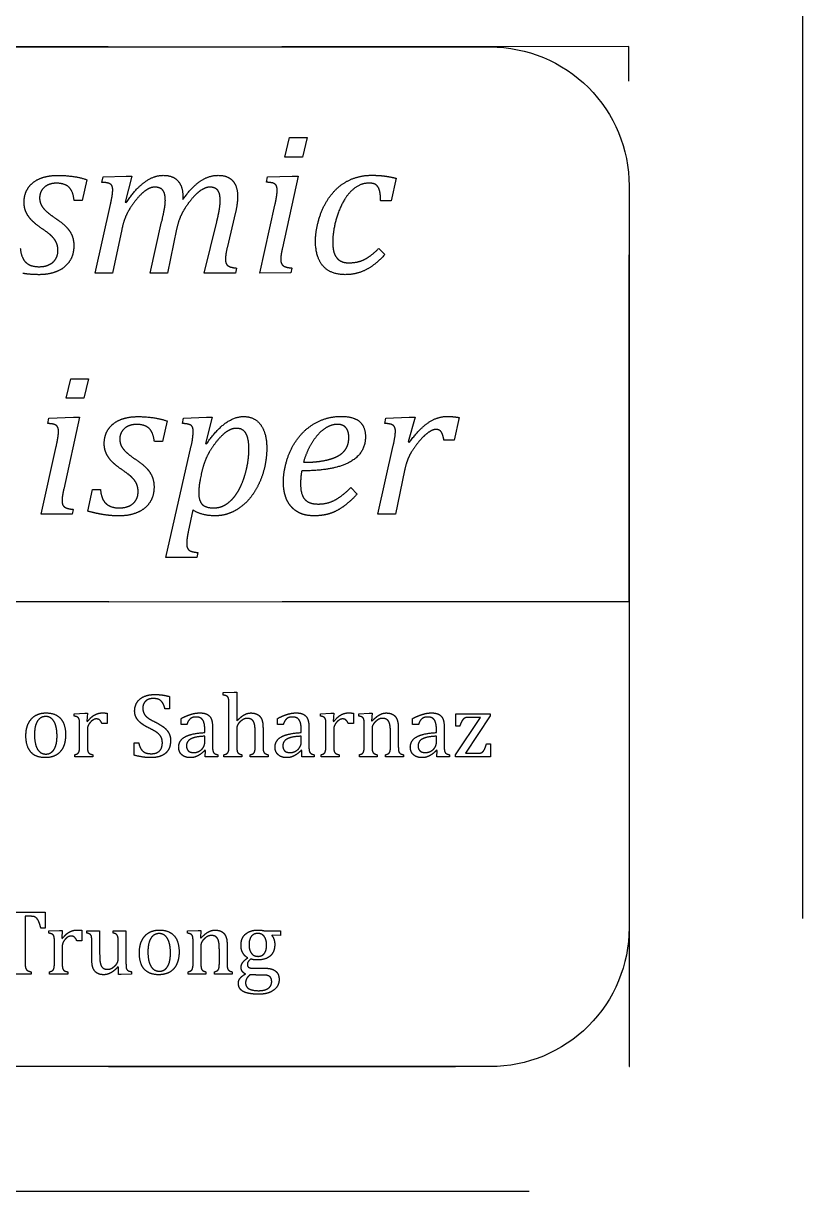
# Model space of a CAD drawing. Header units: inches. Extents: x -12.4 to 12.8, y -6.9 to 6.5.
# Drawn here: x 11.673 to 12.795, y -6.89 to -5.206 of the extents above; entities that cross this region are included whole.
import ezdxf

# ---------------------------------------------------------------- set-up
doc = ezdxf.new("R2010")
doc.units = ezdxf.units.IN
doc.linetypes.add('DASHED', pattern=[0.75, 0.5, -0.25])
doc.layers.get('0').update_dxf_attribs({"linetype": 'CONTINUOUS'})

msp = doc.modelspace()

# ---------------------------------------------------------------- linework, layer by layer
for p, q in [((12.7953, 6.4961), (12.7953, -6.4961)), ((12.0494, -5.3984), (12.0561, -5.3703)), ((12.0561, -5.3703), (12.0817, -5.3703)), ((12.0817, -5.3703), (12.0751, -5.3984)), ((12.0751, -5.3984), (12.0494, -5.3984)), ((11.7643, -5.4311), (11.7576, -5.4609)), ((11.786, -5.4349), (11.7877, -5.4272)), ((11.7877, -5.4272), (11.8208, -5.4259)), ((11.8289, -5.4259), (11.8193, -5.4634)), ((11.8208, -5.4259), (11.8289, -5.4259)), ((12.0231, -5.4348), (12.0247, -5.4271)), ((12.0247, -5.4271), (12.06, -5.4258)), ((12.0686, -5.4258), (12.046, -5.5293)), ((12.06, -5.4258), (12.0686, -5.4258)), ((12.2098, -5.4291), (12.2027, -5.4618)), ((11.9026, -5.4555), (11.9026, -5.4576)), ((11.7576, -5.4609), (11.746, -5.4609)), ((11.7763, -5.5656), (11.7983, -5.4667)), ((11.8193, -5.4634), (11.8211, -5.464)), ((12.0133, -5.5656), (12.0351, -5.4679)), ((12.2027, -5.4618), (12.1875, -5.4618)), ((11.9785, -5.4778), (11.9663, -5.5294)), ((11.8146, -5.5029), (11.8014, -5.5656)), ((11.8554, -5.5656), (11.872, -5.492)), ((11.8936, -5.5023), (11.8805, -5.5656)), ((11.933, -5.5656), (11.9513, -5.492)), ((12.1847, -5.5302), (12.1936, -5.539)), ((11.8014, -5.5656), (11.7763, -5.5656)), ((11.8805, -5.5656), (11.8554, -5.5656)), ((11.9785, -5.5656), (11.933, -5.5656)), ((11.9798, -5.5585), (11.9785, -5.5656)), ((12.0582, -5.5655), (12.0133, -5.5656)), ((12.0595, -5.5584), (12.0582, -5.5655)), ((11.7343, -5.7462), (11.741, -5.7181)), ((11.741, -5.7181), (11.7666, -5.7181)), ((11.7666, -5.7181), (11.76, -5.7462)), ((11.76, -5.7462), (11.7343, -5.7462)), ((11.708, -5.7826), (11.7096, -5.7749)), ((11.7096, -5.7749), (11.7449, -5.7736)), ((11.7535, -5.7736), (11.7309, -5.8772)), ((11.7449, -5.7736), (11.7535, -5.7736)), ((11.9019, -5.7825), (11.9037, -5.7749)), ((11.9037, -5.7749), (11.9365, -5.7735)), ((11.9448, -5.7735), (11.9351, -5.8112)), ((11.9365, -5.7735), (11.9448, -5.7735)), ((12.1933, -5.7824), (12.1949, -5.7748)), ((12.1949, -5.7748), (12.2286, -5.7734)), ((12.2373, -5.7734), (12.2272, -5.8091)), ((12.2286, -5.7734), (12.2373, -5.7734)), ((12.3005, -5.774), (12.2935, -5.8064)), ((11.8798, -5.7788), (11.8731, -5.8086)), ((11.8731, -5.8086), (11.8615, -5.8086)), ((12.2272, -5.8091), (12.2289, -5.8096)), ((12.2935, -5.8064), (12.2786, -5.8064)), ((11.6982, -5.9134), (11.72, -5.8158)), ((11.8781, -5.9756), (11.9147, -5.8145)), ((11.9351, -5.8112), (11.9368, -5.8118)), ((12.1836, -5.9132), (12.2056, -5.8143)), ((11.9287, -5.8568), (11.9276, -5.8629)), ((12.2219, -5.8505), (12.2087, -5.9132)), ((12.1444, -5.875), (12.1534, -5.8844)), ((11.7658, -5.909), (11.7726, -5.8777)), ((11.7726, -5.8777), (11.7839, -5.8777)), ((11.7444, -5.9063), (11.7431, -5.9134)), ((11.9169, -5.9072), (11.9102, -5.9389)), ((11.7431, -5.9134), (11.6982, -5.9134)), ((12.2087, -5.9132), (12.1836, -5.9132)), ((11.9228, -5.9756), (11.8781, -5.9756)), ((11.924, -5.9685), (11.9228, -5.9756)), ((11.8832, -6.176), (11.8832, -6.1936)), ((11.9606, -6.1705), (11.9763, -6.1699)), ((11.9606, -6.1739), (11.9606, -6.1705)), ((11.9763, -6.1699), (11.9802, -6.1699)), ((11.9802, -6.1699), (11.9802, -6.2111)), ((11.8832, -6.1936), (11.8768, -6.1936)), ((11.969, -6.2469), (11.969, -6.1923)), ((11.7459, -6.2009), (11.7611, -6.2003)), ((11.7459, -6.2043), (11.7459, -6.2009)), ((11.7611, -6.2003), (11.7651, -6.2003)), ((11.7651, -6.2003), (11.7644, -6.2117)), ((11.7644, -6.2117), (11.7653, -6.2119)), ((11.7934, -6.2001), (11.7934, -6.2151)), ((11.8999, -6.2163), (11.8999, -6.2078)), ((11.9802, -6.2111), (11.9805, -6.2111)), ((12.0387, -6.2163), (12.0387, -6.2078)), ((12.1007, -6.2009), (12.1159, -6.2003)), ((12.1007, -6.2043), (12.1007, -6.2009)), ((12.1159, -6.2003), (12.1199, -6.2003)), ((12.1199, -6.2003), (12.1192, -6.2117)), ((12.1192, -6.2117), (12.1201, -6.2119)), ((12.1482, -6.2001), (12.1482, -6.2151)), ((12.1559, -6.2008), (12.1711, -6.2003)), ((12.1559, -6.2043), (12.1559, -6.2008)), ((12.1711, -6.2003), (12.1751, -6.2003)), ((12.1751, -6.2003), (12.1744, -6.2109)), ((12.1744, -6.2109), (12.1753, -6.2111)), ((12.2335, -6.2163), (12.2335, -6.2078)), ((12.2954, -6.26), (12.3311, -6.2061)), ((12.2958, -6.2186), (12.2958, -6.2008)), ((12.2958, -6.2008), (12.3452, -6.2008)), ((12.3452, -6.2041), (12.3095, -6.2579)), ((12.3311, -6.2061), (12.3134, -6.2061)), ((12.3452, -6.2008), (12.3452, -6.2041)), ((11.7538, -6.2471), (11.7538, -6.2186)), ((11.765, -6.224), (11.765, -6.2469)), ((11.7934, -6.2151), (11.7861, -6.2151)), ((11.9084, -6.2163), (11.8999, -6.2163)), ((11.9341, -6.2281), (11.9341, -6.2239)), ((11.9453, -6.2209), (11.9453, -6.2435)), ((11.9802, -6.2219), (11.9802, -6.2469)), ((12.0068, -6.2471), (12.0068, -6.23)), ((12.018, -6.2223), (12.018, -6.2469)), ((12.0472, -6.2163), (12.0387, -6.2163)), ((12.073, -6.2281), (12.073, -6.2239)), ((12.0841, -6.2209), (12.0841, -6.2435)), ((12.1086, -6.2471), (12.1086, -6.2186)), ((12.1198, -6.224), (12.1198, -6.2469)), ((12.1482, -6.2151), (12.1409, -6.2151)), ((12.1638, -6.2471), (12.1638, -6.2186)), ((12.175, -6.2225), (12.175, -6.2469)), ((12.2017, -6.2471), (12.2017, -6.23)), ((12.2129, -6.2223), (12.2129, -6.2469)), ((12.2421, -6.2163), (12.2335, -6.2163)), ((12.2678, -6.2281), (12.2678, -6.2239)), ((12.279, -6.2209), (12.279, -6.2435)), ((12.3014, -6.2186), (12.2958, -6.2186)), ((11.8324, -6.2607), (11.8324, -6.2429)), ((11.8324, -6.2429), (11.8389, -6.2429)), ((11.9341, -6.2426), (11.9341, -6.2334)), ((12.073, -6.2426), (12.073, -6.2334)), ((12.2678, -6.2426), (12.2678, -6.2334)), ((12.3399, -6.2443), (12.3456, -6.2443)), ((12.3456, -6.2443), (12.3456, -6.2632)), ((11.7468, -6.2632), (11.7468, -6.26)), ((11.7731, -6.2632), (11.7468, -6.2632)), ((11.7731, -6.26), (11.7731, -6.2632)), ((11.9353, -6.2538), (11.9343, -6.2536)), ((11.9349, -6.2632), (11.9353, -6.2538)), ((11.9528, -6.2632), (11.9349, -6.2632)), ((11.9528, -6.26), (11.9528, -6.2632)), ((11.9616, -6.2632), (11.9616, -6.26)), ((11.9875, -6.2632), (11.9616, -6.2632)), ((11.9875, -6.26), (11.9875, -6.2632)), ((11.9997, -6.2632), (11.9997, -6.26)), ((12.0254, -6.2632), (11.9997, -6.2632)), ((12.0254, -6.26), (12.0254, -6.2632)), ((12.0741, -6.2538), (12.0731, -6.2536)), ((12.0737, -6.2632), (12.0741, -6.2538)), ((12.0916, -6.2632), (12.0737, -6.2632)), ((12.0916, -6.26), (12.0916, -6.2632)), ((12.1016, -6.2632), (12.1016, -6.26)), ((12.1279, -6.2632), (12.1016, -6.2632)), ((12.1279, -6.26), (12.1279, -6.2632)), ((12.1568, -6.2632), (12.1568, -6.26)), ((12.1823, -6.2632), (12.1568, -6.2632)), ((12.1823, -6.26), (12.1823, -6.2632)), ((12.1946, -6.2632), (12.1946, -6.26)), ((12.2202, -6.2632), (12.1946, -6.2632)), ((12.2202, -6.26), (12.2202, -6.2632)), ((12.2689, -6.2538), (12.2679, -6.2536)), ((12.2686, -6.2632), (12.2689, -6.2538)), ((12.2865, -6.2632), (12.2686, -6.2632)), ((12.2865, -6.26), (12.2865, -6.2632)), ((12.2954, -6.2632), (12.2954, -6.26)), ((12.3456, -6.2632), (12.2954, -6.2632)), ((12.3095, -6.2579), (12.3267, -6.2579)), ((11.6339, -6.4871), (11.7044, -6.4871)), ((11.6835, -6.4929), (11.6752, -6.4929)), ((11.6752, -6.4929), (11.6752, -6.5596)), ((11.7044, -6.4871), (11.7044, -6.5098)), ((11.7044, -6.5098), (11.698, -6.5098)), ((11.7096, -6.5139), (11.7248, -6.5132)), ((11.7096, -6.5172), (11.7096, -6.5139)), ((11.7248, -6.5132), (11.7288, -6.5132)), ((11.7288, -6.5132), (11.7281, -6.5246)), ((11.7571, -6.5131), (11.7571, -6.5281)), ((11.7641, -6.5138), (11.7827, -6.5138)), ((11.7641, -6.517), (11.7641, -6.5138)), ((11.7827, -6.5138), (11.7827, -6.547)), ((11.802, -6.517), (11.802, -6.5138)), ((11.802, -6.5138), (11.8206, -6.5138)), ((11.8206, -6.5138), (11.8206, -6.5583)), ((11.9093, -6.5138), (11.9246, -6.5132)), ((11.9093, -6.5172), (11.9093, -6.5138)), ((11.9246, -6.5132), (11.9285, -6.5132)), ((11.9285, -6.5132), (11.9278, -6.5238)), ((12.0201, -6.5138), (12.0432, -6.5138)), ((12.0432, -6.5138), (12.0432, -6.5204)), ((11.7175, -6.56), (11.7175, -6.5316)), ((11.7281, -6.5246), (11.729, -6.5248)), ((11.7571, -6.5281), (11.7498, -6.5281)), ((11.7714, -6.5547), (11.7714, -6.53)), ((11.8093, -6.5545), (11.8093, -6.53)), ((11.9173, -6.56), (11.9173, -6.5316)), ((11.9278, -6.5238), (11.9287, -6.5241)), ((12.0311, -6.5199), (12.0305, -6.5206)), ((12.0432, -6.5204), (12.0311, -6.5199)), ((11.7287, -6.537), (11.7287, -6.5598)), ((11.9285, -6.5355), (11.9285, -6.5598)), ((11.9551, -6.5601), (11.9551, -6.543)), ((11.9663, -6.5352), (11.9663, -6.5598)), ((11.81, -6.5661), (11.809, -6.5658)), ((11.8096, -6.5767), (11.81, -6.5661)), ((11.684, -6.5761), (11.6542, -6.5761)), ((11.684, -6.5729), (11.684, -6.5761)), ((11.7105, -6.5761), (11.7105, -6.5729)), ((11.7368, -6.5761), (11.7105, -6.5761)), ((11.7368, -6.5729), (11.7368, -6.5761)), ((11.8136, -6.5767), (11.8096, -6.5767)), ((11.8285, -6.5761), (11.8136, -6.5767)), ((11.8285, -6.5727), (11.8285, -6.5761)), ((11.9102, -6.5761), (11.9102, -6.5729)), ((11.9358, -6.5761), (11.9102, -6.5761)), ((11.9358, -6.5729), (11.9358, -6.5761)), ((11.948, -6.5761), (11.948, -6.5729)), ((11.9737, -6.5761), (11.948, -6.5761)), ((11.9737, -6.5729), (11.9737, -6.5761)), ((12.0062, -6.5678), (12.0218, -6.5678)), ((12.0186, -6.5775), (12.0089, -6.5775)), ((12.4016, -6.8898), (-12.4016, -6.8898))]:
    msp.add_line(p, q)
at = {"linetype": 'DASHED'}
for p, q in [((12.5451, -5.2392), (11.0451, -5.2398)), ((12.5454, -6.0392), (12.5451, -5.2392)), ((11.0454, -6.0398), (12.5454, -6.0392)), ((12.5457, -6.0398), (11.0454, -6.0398)), ((12.5457, -6.7095), (12.5457, -6.0398)), ((11.0454, -6.7095), (12.5457, -6.7095))]:
    msp.add_line(p, q, dxfattribs=at)
msp.add_lwpolyline([(11.2447, -5.2398), (12.3453, -5.2398, -0.414214), (12.5453, -5.4398), (12.5453, -6.5095, -0.414214), (12.3453, -6.7095), (11.2447, -6.7095, -0.414214), (11.0447, -6.5095), (11.0447, -5.4398, -0.414214)], format="xyb", close=True)
for points in [[(11.6797, -5.443), (11.6856, -5.4342), (11.6966, -5.4295)], [(11.6966, -5.4295), (11.7075, -5.4249), (11.7221, -5.4249)], [(11.7081, -5.4387), (11.7026, -5.4413), (11.6994, -5.4461)], [(11.7204, -5.4362), (11.7136, -5.4362), (11.7081, -5.4387)], [(11.7386, -5.442), (11.7327, -5.4362), (11.7204, -5.4362)], [(11.7221, -5.4249), (11.746, -5.4249), (11.7643, -5.4311)], [(11.7961, -5.4364), (11.7931, -5.4353), (11.786, -5.4349)], [(11.8003, -5.4397), (11.799, -5.4375), (11.7961, -5.4364)], [(11.8211, -5.464), (11.8344, -5.4441), (11.8476, -5.4345)], [(11.8476, -5.4345), (11.8607, -5.4248), (11.8742, -5.4248)], [(11.8742, -5.4248), (11.8881, -5.4248), (11.8953, -5.4327)], [(11.8953, -5.4327), (11.9026, -5.4406), (11.9026, -5.4555)], [(11.9025, -5.4597), (11.915, -5.4419), (11.9275, -5.4334)], [(11.9275, -5.4334), (11.9399, -5.4248), (11.9533, -5.4248)], [(11.9533, -5.4248), (11.967, -5.4248), (11.9742, -5.4325)], [(11.9742, -5.4325), (11.9814, -5.4403), (11.9814, -5.4555)], [(12.0331, -5.4362), (12.0302, -5.4351), (12.0231, -5.4348)], [(12.0372, -5.4397), (12.036, -5.4374), (12.0331, -5.4362)], [(12.1164, -5.4527), (12.1275, -5.4386), (12.1424, -5.4317)], [(12.1424, -5.4317), (12.1573, -5.4247), (12.1743, -5.4247)], [(12.1711, -5.436), (12.1565, -5.436), (12.1448, -5.4477)], [(12.1807, -5.4385), (12.1773, -5.436), (12.1711, -5.436)], [(12.1743, -5.4247), (12.1859, -5.4247), (12.1945, -5.426)], [(12.1856, -5.4459), (12.1841, -5.4409), (12.1807, -5.4385)], [(12.1945, -5.426), (12.2031, -5.4273), (12.2098, -5.4291)], [(11.6738, -5.4639), (11.6738, -5.4518), (11.6797, -5.443)], [(11.6994, -5.4461), (11.6962, -5.451), (11.6962, -5.4575)], [(11.746, -5.4609), (11.7444, -5.4479), (11.7386, -5.442)], [(11.8015, -5.446), (11.8015, -5.4419), (11.8003, -5.4397)], [(11.8003, -5.4569), (11.8015, -5.4503), (11.8015, -5.446)], [(11.8492, -5.4465), (11.8422, -5.4512), (11.8344, -5.4611)], [(11.862, -5.4418), (11.8562, -5.4418), (11.8492, -5.4465)], [(11.8736, -5.4462), (11.8699, -5.4418), (11.862, -5.4418)], [(11.8773, -5.461), (11.8772, -5.4506), (11.8736, -5.4462)], [(11.9286, -5.4464), (11.9216, -5.451), (11.9139, -5.4606)], [(11.9413, -5.4418), (11.9356, -5.4418), (11.9286, -5.4464)], [(11.9527, -5.4462), (11.9491, -5.4418), (11.9413, -5.4418)], [(11.9563, -5.461), (11.9563, -5.4506), (11.9527, -5.4462)], [(11.9814, -5.4555), (11.9814, -5.4648), (11.9785, -5.4778)], [(12.0351, -5.4679), (12.037, -5.4595), (12.0377, -5.4545)], [(12.0384, -5.4462), (12.0384, -5.442), (12.0372, -5.4397)], [(12.0377, -5.4545), (12.0384, -5.4495), (12.0384, -5.4462)], [(12.0994, -5.4853), (12.1052, -5.4667), (12.1164, -5.4527)], [(12.1448, -5.4477), (12.1332, -5.4594), (12.1258, -5.4807)], [(12.1875, -5.4618), (12.1872, -5.4508), (12.1856, -5.4459)], [(11.6769, -5.4784), (11.6738, -5.4718), (11.6738, -5.4639)], [(11.6962, -5.4575), (11.6962, -5.4628), (11.6984, -5.4673)], [(11.6984, -5.4673), (11.7006, -5.4717), (11.7057, -5.4765)], [(11.7983, -5.4667), (11.799, -5.4634), (11.8003, -5.4569)], [(11.8344, -5.4611), (11.8266, -5.4709), (11.8219, -5.4804)], [(11.872, -5.492), (11.8751, -5.4786), (11.8762, -5.4721)], [(11.8762, -5.4721), (11.8773, -5.4657), (11.8773, -5.461)], [(11.9139, -5.4606), (11.9062, -5.4702), (11.9014, -5.4795)], [(11.9026, -5.4576), (11.9026, -5.4586), (11.9025, -5.4597)], [(11.9548, -5.4759), (11.9563, -5.4677), (11.9563, -5.461)], [(11.6857, -5.4905), (11.68, -5.485), (11.6769, -5.4784)], [(11.7057, -5.4765), (11.7109, -5.4812), (11.7201, -5.4875)], [(11.7201, -5.4875), (11.7342, -5.4969), (11.7398, -5.5057)], [(11.8219, -5.4804), (11.8172, -5.4899), (11.8146, -5.5029)], [(11.9014, -5.4795), (11.8965, -5.4888), (11.8936, -5.5023)], [(11.9513, -5.492), (11.9533, -5.484), (11.9548, -5.4759)], [(12.0936, -5.5193), (12.0936, -5.5038), (12.0994, -5.4853)], [(12.1258, -5.4807), (12.1184, -5.5021), (12.1184, -5.5218)], [(11.7004, -5.5022), (11.6913, -5.496), (11.6857, -5.4905)], [(11.7136, -5.5125), (11.709, -5.508), (11.7004, -5.5022)], [(11.7398, -5.5057), (11.7455, -5.5145), (11.7455, -5.5261)], [(11.7204, -5.5219), (11.7183, -5.517), (11.7136, -5.5125)], [(11.7226, -5.5331), (11.7226, -5.5268), (11.7204, -5.5219)], [(12.1045, -5.5555), (12.0936, -5.5431), (12.0936, -5.5193)], [(12.1184, -5.5218), (12.1184, -5.5279), (12.1195, -5.5332)], [(11.6684, -5.53), (11.6695, -5.5434), (11.6761, -5.55)], [(11.7154, -5.5501), (11.7226, -5.5436), (11.7226, -5.5331)], [(11.7455, -5.5261), (11.7455, -5.5397), (11.739, -5.5492)], [(11.9663, -5.5294), (11.9639, -5.5398), (11.9639, -5.5459)], [(12.044, -5.5401), (12.0435, -5.5435), (12.0435, -5.5458)], [(12.046, -5.5293), (12.0444, -5.5367), (12.044, -5.5401)], [(12.1195, -5.5332), (12.1206, -5.5386), (12.1233, -5.5425)], [(12.1644, -5.5459), (12.174, -5.5409), (12.1847, -5.5302)], [(12.1936, -5.539), (12.18, -5.554), (12.1661, -5.561)], [(11.6761, -5.55), (11.6826, -5.5565), (11.6952, -5.5565)], [(11.6952, -5.5565), (11.7081, -5.5565), (11.7154, -5.5501)], [(11.739, -5.5492), (11.7325, -5.5587), (11.7212, -5.5633)], [(11.9639, -5.5459), (11.9639, -5.5502), (11.9653, -5.5527)], [(11.9653, -5.5527), (11.9668, -5.5551), (11.9698, -5.5564)], [(11.9698, -5.5564), (11.9729, -5.5577), (11.9798, -5.5585)], [(12.0435, -5.5458), (12.0435, -5.5502), (12.045, -5.5526)], [(12.045, -5.5526), (12.0464, -5.5551), (12.0495, -5.5564)], [(12.0495, -5.5564), (12.0525, -5.5577), (12.0595, -5.5584)], [(12.1364, -5.568), (12.1154, -5.568), (12.1045, -5.5555)], [(12.1233, -5.5425), (12.1259, -5.5464), (12.1304, -5.5486)], [(12.1304, -5.5486), (12.1348, -5.5509), (12.1416, -5.5509)], [(12.1416, -5.5509), (12.1548, -5.5509), (12.1644, -5.5459)], [(11.6957, -5.568), (11.6829, -5.568), (11.6719, -5.5661)], [(11.7212, -5.5633), (11.7099, -5.568), (11.6957, -5.568)], [(12.1661, -5.561), (12.1523, -5.568), (12.1364, -5.568)], [(11.8121, -5.7772), (11.823, -5.7726), (11.8376, -5.7726)], [(11.8376, -5.7726), (11.8615, -5.7726), (11.8798, -5.7788)], [(11.9368, -5.8118), (11.9636, -5.7725), (11.9901, -5.7725)], [(11.9901, -5.7725), (12.0059, -5.7725), (12.0147, -5.7845)], [(12.0968, -5.7801), (12.1126, -5.7723), (12.1304, -5.7723)], [(12.1304, -5.7723), (12.148, -5.7723), (12.1567, -5.7794)], [(12.2558, -5.7815), (12.2689, -5.7724), (12.2828, -5.7724)], [(12.2828, -5.7724), (12.2934, -5.7724), (12.3005, -5.774)], [(11.718, -5.7841), (11.7151, -5.7829), (11.708, -5.7826)], [(11.7221, -5.7875), (11.7209, -5.7852), (11.718, -5.7841)], [(11.7234, -5.794), (11.7234, -5.7898), (11.7221, -5.7875)], [(11.7893, -5.8115), (11.7893, -5.7995), (11.7952, -5.7907)], [(11.7952, -5.7907), (11.8011, -5.7818), (11.8121, -5.7772)], [(11.8236, -5.7864), (11.8181, -5.7889), (11.8149, -5.7938)], [(11.8359, -5.7839), (11.8291, -5.7839), (11.8236, -5.7864)], [(11.8541, -5.7897), (11.8482, -5.7839), (11.8359, -5.7839)], [(11.8615, -5.8086), (11.8599, -5.7956), (11.8541, -5.7897)], [(11.912, -5.7841), (11.909, -5.783), (11.9019, -5.7825)], [(11.9162, -5.7874), (11.915, -5.7851), (11.912, -5.7841)], [(11.9174, -5.7937), (11.9174, -5.7896), (11.9162, -5.7874)], [(11.9798, -5.7895), (11.9724, -5.7895), (11.9653, -5.7945)], [(11.9934, -5.7969), (11.9891, -5.7895), (11.9798, -5.7895)], [(12.0147, -5.7845), (12.0234, -5.7965), (12.0234, -5.8184)], [(12.0698, -5.802), (12.0811, -5.7878), (12.0968, -5.7801)], [(12.1053, -5.7911), (12.0956, -5.7984), (12.0881, -5.8108)], [(12.1252, -5.7838), (12.1151, -5.7838), (12.1053, -5.7911)], [(12.1375, -5.7887), (12.1333, -5.7838), (12.1252, -5.7838)], [(12.1416, -5.8026), (12.1416, -5.7937), (12.1375, -5.7887)], [(12.1567, -5.7794), (12.1655, -5.7865), (12.1655, -5.8016)], [(12.2031, -5.7839), (12.2003, -5.7829), (12.1933, -5.7824)], [(12.2073, -5.7873), (12.206, -5.785), (12.2031, -5.7839)], [(12.2087, -5.7936), (12.2087, -5.7895), (12.2073, -5.7873)], [(12.2289, -5.8096), (12.2427, -5.7907), (12.2558, -5.7815)], [(12.2673, -5.7911), (12.2617, -5.7911), (12.2543, -5.7969)], [(12.275, -5.795), (12.2725, -5.7911), (12.2673, -5.7911)], [(11.72, -5.8158), (11.7219, -5.8074), (11.7226, -5.8024)], [(11.7226, -5.8024), (11.7234, -5.7974), (11.7234, -5.794)], [(11.8149, -5.7938), (11.8117, -5.7986), (11.8117, -5.8052)], [(11.8117, -5.8052), (11.8117, -5.8105), (11.8139, -5.8149)], [(11.9147, -5.8145), (11.9174, -5.8024), (11.9174, -5.7937)], [(11.9653, -5.7945), (11.9581, -5.7995), (11.9496, -5.8105)], [(11.9977, -5.8196), (11.9977, -5.8044), (11.9934, -5.7969)], [(12.0529, -5.8338), (12.0585, -5.8161), (12.0698, -5.802)], [(12.1405, -5.8118), (12.1416, -5.8074), (12.1416, -5.8026)], [(12.1655, -5.8016), (12.1655, -5.8262), (12.1424, -5.8385)], [(12.2056, -5.8143), (12.2087, -5.8007), (12.2087, -5.7936)], [(12.2543, -5.7969), (12.2469, -5.8027), (12.2392, -5.8128)], [(12.2786, -5.8064), (12.2774, -5.7989), (12.275, -5.795)], [(11.7924, -5.8261), (11.7893, -5.8195), (11.7893, -5.8115)], [(11.8011, -5.8382), (11.7955, -5.8327), (11.7924, -5.8261)], [(11.8139, -5.8149), (11.8161, -5.8194), (11.8212, -5.8241)], [(11.8212, -5.8241), (11.8263, -5.8289), (11.8356, -5.8351)], [(11.9496, -5.8105), (11.941, -5.8215), (11.9363, -5.8322)], [(11.9959, -5.8401), (11.9977, -5.8291), (11.9977, -5.8196)], [(12.0234, -5.8184), (12.0234, -5.834), (12.0192, -5.8498)], [(12.0881, -5.8108), (12.0806, -5.8232), (12.0763, -5.8385)], [(12.129, -5.8275), (12.1338, -5.8242), (12.1366, -5.8202)], [(12.1366, -5.8202), (12.1394, -5.8162), (12.1405, -5.8118)], [(12.2392, -5.8128), (12.2315, -5.823), (12.2277, -5.8315)], [(11.8159, -5.8499), (11.8068, -5.8437), (11.8011, -5.8382)], [(11.8356, -5.8351), (11.8497, -5.8445), (11.8553, -5.8534)], [(11.9363, -5.8322), (11.9315, -5.8429), (11.9287, -5.8568)], [(11.9905, -5.8614), (11.994, -5.851), (11.9959, -5.8401)], [(12.0474, -5.8671), (12.0473, -5.8516), (12.0529, -5.8338)], [(12.1424, -5.8385), (12.1193, -5.8508), (12.0738, -5.8508)], [(12.0763, -5.8385), (12.0896, -5.8384), (12.0997, -5.837)], [(12.0997, -5.837), (12.1098, -5.8356), (12.117, -5.8332)], [(12.117, -5.8332), (12.1242, -5.8308), (12.129, -5.8275)], [(12.2277, -5.8315), (12.2239, -5.8401), (12.2219, -5.8505)], [(11.8291, -5.8602), (11.8245, -5.8557), (11.8159, -5.8499)], [(11.8359, -5.8696), (11.8337, -5.8647), (11.8291, -5.8602)], [(11.8553, -5.8534), (11.861, -5.8622), (11.861, -5.8738)], [(12.0192, -5.8498), (12.0149, -5.8656), (12.0073, -5.8784)], [(12.0738, -5.8508), (12.0721, -5.8595), (12.0721, -5.8697)], [(11.7309, -5.8772), (11.7293, -5.8846), (11.7289, -5.888)], [(11.8381, -5.8807), (11.8381, -5.8745), (11.8359, -5.8696)], [(11.861, -5.8738), (11.861, -5.8874), (11.8545, -5.8969)], [(11.9258, -5.8746), (11.9254, -5.8787), (11.9254, -5.8826)], [(11.9276, -5.8629), (11.9261, -5.8706), (11.9258, -5.8746)], [(11.9825, -5.8795), (11.987, -5.8717), (11.9905, -5.8614)], [(12.05, -5.8864), (12.0474, -5.8775), (12.0474, -5.8671)], [(12.0721, -5.8697), (12.0721, -5.8849), (12.0781, -5.8917)], [(12.1217, -5.8928), (12.1325, -5.887), (12.1444, -5.875)], [(11.7289, -5.888), (11.7285, -5.8914), (11.7285, -5.8937)], [(11.7285, -5.8937), (11.7285, -5.898), (11.7299, -5.9005)], [(11.7839, -5.8777), (11.7849, -5.891), (11.7915, -5.8976)], [(11.8309, -5.8978), (11.8381, -5.8913), (11.8381, -5.8807)], [(11.9254, -5.8826), (11.9254, -5.8939), (11.9303, -5.899)], [(11.9606, -5.9013), (11.9668, -5.8984), (11.9724, -5.8929)], [(11.9724, -5.8929), (11.978, -5.8874), (11.9825, -5.8795)], [(12.0073, -5.8784), (11.9997, -5.8911), (11.9904, -5.8993)], [(12.058, -5.9017), (12.0526, -5.8953), (12.05, -5.8864)], [(12.0781, -5.8917), (12.084, -5.8986), (12.0975, -5.8986)], [(12.0975, -5.8986), (12.1108, -5.8986), (12.1217, -5.8928)], [(12.1534, -5.8844), (12.1427, -5.8961), (12.1328, -5.9029)], [(11.7299, -5.9005), (11.7314, -5.9029), (11.7344, -5.9042)], [(11.7344, -5.9042), (11.7374, -5.9055), (11.7444, -5.9063)], [(11.7873, -5.9138), (11.7763, -5.9119), (11.7658, -5.909)], [(11.7915, -5.8976), (11.7981, -5.9042), (11.8107, -5.9042)], [(11.8107, -5.9042), (11.8236, -5.9042), (11.8309, -5.8978)], [(11.8545, -5.8969), (11.8479, -5.9064), (11.8366, -5.911)], [(11.9489, -5.9156), (11.9296, -5.9156), (11.9169, -5.9072)], [(11.9303, -5.899), (11.9351, -5.9042), (11.947, -5.9042)], [(11.947, -5.9042), (11.9544, -5.9042), (11.9606, -5.9013)], [(11.9904, -5.8993), (11.981, -5.9075), (11.9707, -5.9115)], [(12.0717, -5.9119), (12.0634, -5.9082), (12.058, -5.9017)], [(12.1328, -5.9029), (12.123, -5.9098), (12.1131, -5.9127)], [(11.8112, -5.9157), (11.7984, -5.9157), (11.7873, -5.9138)], [(11.8366, -5.911), (11.8254, -5.9157), (11.8112, -5.9157)], [(11.9707, -5.9115), (11.9603, -5.9156), (11.9489, -5.9156)], [(12.0914, -5.9156), (12.08, -5.9156), (12.0717, -5.9119)], [(12.1131, -5.9127), (12.1033, -5.9156), (12.0914, -5.9156)], [(11.9102, -5.9389), (11.9088, -5.9459), (11.9084, -5.9497)], [(11.9084, -5.9497), (11.9081, -5.9534), (11.9081, -5.9559)], [(11.9081, -5.9559), (11.9081, -5.9602), (11.9095, -5.9627)], [(11.9095, -5.9627), (11.911, -5.9652), (11.914, -5.9665)], [(11.914, -5.9665), (11.917, -5.9678), (11.924, -5.9685)], [(11.8366, -6.1844), (11.84, -6.179), (11.8466, -6.1761)], [(11.8466, -6.1761), (11.8532, -6.1732), (11.8617, -6.1732)], [(11.8597, -6.179), (11.8555, -6.179), (11.8521, -6.1805)], [(11.8677, -6.1802), (11.8646, -6.179), (11.8597, -6.179)], [(11.8617, -6.1732), (11.8667, -6.1732), (11.8714, -6.1737)], [(11.873, -6.1847), (11.8707, -6.1815), (11.8677, -6.1802)], [(11.8714, -6.1737), (11.8761, -6.1742), (11.8832, -6.176)], [(11.9652, -6.1751), (11.9639, -6.1745), (11.9606, -6.1739)], [(11.9672, -6.1767), (11.9665, -6.1757), (11.9652, -6.1751)], [(11.9684, -6.1794), (11.968, -6.1776), (11.9672, -6.1767)], [(11.9689, -6.1836), (11.9688, -6.1811), (11.9684, -6.1794)], [(11.8331, -6.1971), (11.8331, -6.1898), (11.8366, -6.1844)], [(11.8353, -6.2063), (11.8331, -6.2021), (11.8331, -6.1971)], [(11.8468, -6.1852), (11.8449, -6.1884), (11.8449, -6.1928)], [(11.8449, -6.1928), (11.8449, -6.1974), (11.8465, -6.2006)], [(11.8521, -6.1805), (11.8488, -6.1821), (11.8468, -6.1852)], [(11.8768, -6.1936), (11.8753, -6.1879), (11.873, -6.1847)], [(11.969, -6.1923), (11.969, -6.1861), (11.9689, -6.1836)], [(11.6802, -6.2144), (11.684, -6.207), (11.6905, -6.2034)], [(11.693, -6.2117), (11.6888, -6.2186), (11.6888, -6.2312)], [(11.6905, -6.2034), (11.697, -6.1997), (11.7053, -6.1997)], [(11.7051, -6.2049), (11.6972, -6.2049), (11.693, -6.2117)], [(11.7134, -6.2079), (11.7098, -6.2049), (11.7051, -6.2049)], [(11.7053, -6.1997), (11.7193, -6.1997), (11.7265, -6.2079)], [(11.7192, -6.2171), (11.7171, -6.2108), (11.7134, -6.2079)], [(11.7265, -6.2079), (11.7336, -6.216), (11.7336, -6.2312)], [(11.7504, -6.2056), (11.7488, -6.2048), (11.7459, -6.2043)], [(11.7528, -6.2079), (11.752, -6.2063), (11.7504, -6.2056)], [(11.7537, -6.2119), (11.7536, -6.2094), (11.7528, -6.2079)], [(11.7538, -6.2186), (11.7538, -6.2145), (11.7537, -6.2119)], [(11.7653, -6.2119), (11.7689, -6.2075), (11.7719, -6.205)], [(11.7688, -6.2138), (11.7667, -6.2164), (11.7658, -6.2186)], [(11.7733, -6.2098), (11.771, -6.2111), (11.7688, -6.2138)], [(11.7719, -6.205), (11.775, -6.2025), (11.7786, -6.2011)], [(11.7779, -6.2084), (11.7756, -6.2084), (11.7733, -6.2098)], [(11.7828, -6.21), (11.781, -6.2084), (11.7779, -6.2084)], [(11.7786, -6.2011), (11.7821, -6.1997), (11.7866, -6.1997)], [(11.7861, -6.2151), (11.7845, -6.2116), (11.7828, -6.21)], [(11.7866, -6.1997), (11.7904, -6.1997), (11.7934, -6.2001)], [(11.8419, -6.2142), (11.8375, -6.2106), (11.8353, -6.2063)], [(11.8465, -6.2006), (11.8482, -6.2038), (11.8517, -6.2065)], [(11.8517, -6.2065), (11.8552, -6.2093), (11.8621, -6.2126)], [(11.8621, -6.2126), (11.8705, -6.2168), (11.8751, -6.2204)], [(11.8999, -6.2078), (11.9061, -6.2046), (11.9103, -6.203)], [(11.9131, -6.2083), (11.91, -6.2109), (11.9084, -6.2163)], [(11.9103, -6.203), (11.9145, -6.2015), (11.9186, -6.2006)], [(11.9212, -6.2056), (11.9162, -6.2056), (11.9131, -6.2083)], [(11.9186, -6.2006), (11.9228, -6.1997), (11.9271, -6.1997)], [(11.9287, -6.2074), (11.9259, -6.2056), (11.9212, -6.2056)], [(11.9271, -6.1997), (11.9336, -6.1997), (11.9375, -6.2018)], [(11.9328, -6.2132), (11.9315, -6.2093), (11.9287, -6.2074)], [(11.9341, -6.2239), (11.9341, -6.2171), (11.9328, -6.2132)], [(11.9375, -6.2018), (11.9414, -6.2038), (11.9433, -6.2081)], [(11.9433, -6.2081), (11.9453, -6.2123), (11.9453, -6.2209)], [(11.9805, -6.2111), (11.9856, -6.206), (11.9885, -6.2039)], [(11.9858, -6.2118), (11.983, -6.2141), (11.9816, -6.2166)], [(11.9906, -6.2085), (11.9885, -6.2095), (11.9858, -6.2118)], [(11.9885, -6.2039), (11.9915, -6.2019), (11.9944, -6.2008)], [(11.9953, -6.2076), (11.9927, -6.2076), (11.9906, -6.2085)], [(11.9944, -6.2008), (11.9973, -6.1998), (12.0006, -6.1998)], [(12.0025, -6.2099), (11.9999, -6.2076), (11.9953, -6.2076)], [(12.0006, -6.1998), (12.0042, -6.1998), (12.007, -6.2007)], [(12.0059, -6.2168), (12.0051, -6.2122), (12.0025, -6.2099)], [(12.007, -6.2007), (12.0098, -6.2015), (12.0119, -6.2032)], [(12.0119, -6.2032), (12.014, -6.205), (12.0154, -6.2075)], [(12.0154, -6.2075), (12.0167, -6.21), (12.0174, -6.2135)], [(12.0174, -6.2135), (12.018, -6.2169), (12.018, -6.2223)], [(12.0387, -6.2078), (12.0449, -6.2046), (12.0491, -6.203)], [(12.0519, -6.2083), (12.0488, -6.2109), (12.0472, -6.2163)], [(12.0491, -6.203), (12.0533, -6.2015), (12.0574, -6.2006)], [(12.0601, -6.2056), (12.055, -6.2056), (12.0519, -6.2083)], [(12.0574, -6.2006), (12.0616, -6.1997), (12.0659, -6.1997)], [(12.0676, -6.2074), (12.0647, -6.2056), (12.0601, -6.2056)], [(12.0659, -6.1997), (12.0724, -6.1997), (12.0763, -6.2018)], [(12.0717, -6.2132), (12.0704, -6.2093), (12.0676, -6.2074)], [(12.073, -6.2239), (12.073, -6.2171), (12.0717, -6.2132)], [(12.0763, -6.2018), (12.0802, -6.2038), (12.0821, -6.2081)], [(12.0821, -6.2081), (12.0841, -6.2123), (12.0841, -6.2209)], [(12.1052, -6.2056), (12.1036, -6.2048), (12.1007, -6.2043)], [(12.1076, -6.2079), (12.1068, -6.2063), (12.1052, -6.2056)], [(12.1085, -6.2119), (12.1083, -6.2094), (12.1076, -6.2079)], [(12.1086, -6.2186), (12.1086, -6.2145), (12.1085, -6.2119)], [(12.1201, -6.2119), (12.1237, -6.2075), (12.1267, -6.205)], [(12.1236, -6.2138), (12.1214, -6.2164), (12.1206, -6.2186)], [(12.1281, -6.2098), (12.1257, -6.2111), (12.1236, -6.2138)], [(12.1267, -6.205), (12.1298, -6.2025), (12.1333, -6.2011)], [(12.1327, -6.2084), (12.1304, -6.2084), (12.1281, -6.2098)], [(12.1375, -6.21), (12.1358, -6.2084), (12.1327, -6.2084)], [(12.1333, -6.2011), (12.1369, -6.1997), (12.1414, -6.1997)], [(12.1409, -6.2151), (12.1393, -6.2116), (12.1375, -6.21)], [(12.1414, -6.1997), (12.1452, -6.1997), (12.1482, -6.2001)], [(12.1604, -6.2056), (12.1588, -6.2048), (12.1559, -6.2043)], [(12.1628, -6.2079), (12.162, -6.2063), (12.1604, -6.2056)], [(12.1637, -6.2119), (12.1635, -6.2094), (12.1628, -6.2079)], [(12.1638, -6.2186), (12.1638, -6.2145), (12.1637, -6.2119)], [(12.1753, -6.2111), (12.1801, -6.2063), (12.1831, -6.2042)], [(12.1802, -6.2121), (12.1775, -6.2146), (12.1763, -6.217)], [(12.1852, -6.2086), (12.183, -6.2096), (12.1802, -6.2121)], [(12.1831, -6.2042), (12.186, -6.2021), (12.1891, -6.2009)], [(12.1901, -6.2076), (12.1875, -6.2076), (12.1852, -6.2086)], [(12.1891, -6.2009), (12.1921, -6.1998), (12.1955, -6.1998)], [(12.1942, -6.2082), (12.1926, -6.2076), (12.1901, -6.2076)], [(12.1969, -6.2097), (12.1957, -6.2087), (12.1942, -6.2082)], [(12.1955, -6.1998), (12.199, -6.1998), (12.2018, -6.2006)], [(12.199, -6.212), (12.1982, -6.2106), (12.1969, -6.2097)], [(12.2005, -6.2157), (12.1999, -6.2133), (12.199, -6.212)], [(12.2018, -6.2006), (12.2045, -6.2014), (12.2067, -6.2031)], [(12.2067, -6.2031), (12.2088, -6.2048), (12.2101, -6.2073)], [(12.2101, -6.2073), (12.2115, -6.2098), (12.2122, -6.2134)], [(12.2122, -6.2134), (12.2129, -6.2169), (12.2129, -6.2223)], [(12.2335, -6.2078), (12.2398, -6.2046), (12.244, -6.203)], [(12.2467, -6.2083), (12.2436, -6.2109), (12.2421, -6.2163)], [(12.244, -6.203), (12.2481, -6.2015), (12.2523, -6.2006)], [(12.2549, -6.2056), (12.2498, -6.2056), (12.2467, -6.2083)], [(12.2523, -6.2006), (12.2565, -6.1997), (12.2608, -6.1997)], [(12.2624, -6.2074), (12.2596, -6.2056), (12.2549, -6.2056)], [(12.2608, -6.1997), (12.2672, -6.1997), (12.2711, -6.2018)], [(12.2665, -6.2132), (12.2652, -6.2093), (12.2624, -6.2074)], [(12.2678, -6.2239), (12.2678, -6.2171), (12.2665, -6.2132)], [(12.2711, -6.2018), (12.2751, -6.2038), (12.277, -6.2081)], [(12.277, -6.2081), (12.279, -6.2123), (12.279, -6.2209)], [(12.3047, -6.2112), (12.303, -6.2139), (12.3014, -6.2186)], [(12.3083, -6.2073), (12.3064, -6.2085), (12.3047, -6.2112)], [(12.3134, -6.2061), (12.3102, -6.2061), (12.3083, -6.2073)], [(11.6765, -6.2326), (11.6765, -6.2218), (11.6802, -6.2144)], [(11.7213, -6.233), (11.7213, -6.2235), (11.7192, -6.2171)], [(11.7658, -6.2186), (11.765, -6.2209), (11.765, -6.224)], [(11.854, -6.2216), (11.8464, -6.2178), (11.8419, -6.2142)], [(11.8657, -6.2284), (11.8619, -6.2255), (11.854, -6.2216)], [(11.8713, -6.2347), (11.8696, -6.2313), (11.8657, -6.2284)], [(11.8751, -6.2204), (11.8797, -6.224), (11.8822, -6.2286)], [(11.8822, -6.2286), (11.8848, -6.2332), (11.8848, -6.2393)], [(11.9059, -6.2341), (11.9153, -6.2289), (11.9341, -6.2281)], [(11.9816, -6.2166), (11.9802, -6.2191), (11.9802, -6.2219)], [(12.0068, -6.23), (12.0068, -6.2214), (12.0059, -6.2168)], [(12.0447, -6.2341), (12.0541, -6.2289), (12.073, -6.2281)], [(12.1206, -6.2186), (12.1198, -6.2209), (12.1198, -6.224)], [(12.1763, -6.217), (12.175, -6.2194), (12.175, -6.2225)], [(12.2014, -6.2218), (12.2011, -6.2181), (12.2005, -6.2157)], [(12.2017, -6.23), (12.2017, -6.2255), (12.2014, -6.2218)], [(12.2396, -6.2341), (12.249, -6.2289), (12.2678, -6.2281)], [(11.6836, -6.2562), (11.6765, -6.2482), (11.6765, -6.2326)], [(11.6888, -6.2312), (11.6888, -6.2446), (11.6931, -6.2518)], [(11.7177, -6.2512), (11.7196, -6.2476), (11.7205, -6.2429)], [(11.7205, -6.2429), (11.7213, -6.2382), (11.7213, -6.233)], [(11.7336, -6.2312), (11.7336, -6.242), (11.73, -6.2494)], [(11.7534, -6.2538), (11.7538, -6.2516), (11.7538, -6.2471)], [(11.765, -6.2469), (11.765, -6.2528), (11.7657, -6.255)], [(11.8389, -6.2429), (11.8402, -6.2486), (11.8424, -6.2519)], [(11.8689, -6.2545), (11.873, -6.2505), (11.873, -6.2429)], [(11.873, -6.2429), (11.873, -6.238), (11.8713, -6.2347)], [(11.8848, -6.2393), (11.8848, -6.2461), (11.8827, -6.2509)], [(11.8965, -6.2488), (11.8965, -6.2393), (11.9059, -6.2341)], [(11.9143, -6.237), (11.9078, -6.2403), (11.9078, -6.2472)], [(11.9078, -6.2472), (11.9078, -6.2509), (11.9093, -6.253)], [(11.9341, -6.2334), (11.9209, -6.2336), (11.9143, -6.237)], [(11.9321, -6.2492), (11.9341, -6.2459), (11.9341, -6.2426)], [(11.9453, -6.2435), (11.9453, -6.2484), (11.9454, -6.2503)], [(11.9687, -6.2534), (11.969, -6.2514), (11.969, -6.2469)], [(11.9802, -6.2469), (11.9802, -6.2513), (11.9805, -6.2532)], [(12.0064, -6.2537), (12.0068, -6.2516), (12.0068, -6.2471)], [(12.018, -6.2469), (12.018, -6.2525), (12.0185, -6.2546)], [(12.0353, -6.2488), (12.0353, -6.2393), (12.0447, -6.2341)], [(12.0531, -6.237), (12.0466, -6.2403), (12.0466, -6.2472)], [(12.0466, -6.2472), (12.0466, -6.2509), (12.0481, -6.253)], [(12.073, -6.2334), (12.0597, -6.2336), (12.0531, -6.237)], [(12.0709, -6.2492), (12.073, -6.2459), (12.073, -6.2426)], [(12.0841, -6.2435), (12.0841, -6.2484), (12.0842, -6.2503)], [(12.1082, -6.2538), (12.1086, -6.2516), (12.1086, -6.2471)], [(12.1198, -6.2469), (12.1198, -6.2528), (12.1205, -6.255)], [(12.1634, -6.2538), (12.1638, -6.2516), (12.1638, -6.2471)], [(12.175, -6.2469), (12.175, -6.2525), (12.1755, -6.2546)], [(12.2012, -6.2537), (12.2017, -6.2516), (12.2017, -6.2471)], [(12.2129, -6.2469), (12.2129, -6.2514), (12.2131, -6.2534)], [(12.2302, -6.2488), (12.2302, -6.2393), (12.2396, -6.2341)], [(12.248, -6.237), (12.2414, -6.2403), (12.2414, -6.2472)], [(12.2414, -6.2472), (12.2414, -6.2509), (12.2429, -6.253)], [(12.2678, -6.2334), (12.2546, -6.2336), (12.248, -6.237)], [(12.2658, -6.2492), (12.2678, -6.2459), (12.2678, -6.2426)], [(12.279, -6.2435), (12.279, -6.2484), (12.279, -6.2503)], [(12.3371, -6.2521), (12.3383, -6.2496), (12.3399, -6.2443)], [(11.7043, -6.2642), (11.6907, -6.2642), (11.6836, -6.2562)], [(11.6931, -6.2518), (11.6973, -6.259), (11.7053, -6.259)], [(11.7199, -6.2605), (11.7133, -6.2642), (11.7043, -6.2642)], [(11.7053, -6.259), (11.7096, -6.259), (11.7127, -6.2569)], [(11.7127, -6.2569), (11.7158, -6.2548), (11.7177, -6.2512)], [(11.73, -6.2494), (11.7265, -6.2568), (11.7199, -6.2605)], [(11.7468, -6.26), (11.7493, -6.2592), (11.7504, -6.2586)], [(11.7504, -6.2586), (11.7515, -6.258), (11.7523, -6.257)], [(11.7523, -6.257), (11.753, -6.2559), (11.7534, -6.2538)], [(11.7657, -6.255), (11.7665, -6.2573), (11.7681, -6.2583)], [(11.7681, -6.2583), (11.7698, -6.2594), (11.7731, -6.26)], [(11.8559, -6.2642), (11.8457, -6.2642), (11.8324, -6.2607)], [(11.8424, -6.2519), (11.8446, -6.2553), (11.8481, -6.2569)], [(11.8481, -6.2569), (11.8516, -6.2585), (11.8572, -6.2585)], [(11.8676, -6.2629), (11.8623, -6.2642), (11.8559, -6.2642)], [(11.8572, -6.2585), (11.8648, -6.2585), (11.8689, -6.2545)], [(11.8767, -6.2586), (11.8729, -6.2615), (11.8676, -6.2629)], [(11.8827, -6.2509), (11.8805, -6.2556), (11.8767, -6.2586)], [(11.8985, -6.2569), (11.8965, -6.2534), (11.8965, -6.2488)], [(11.9043, -6.2623), (11.9005, -6.2603), (11.8985, -6.2569)], [(11.913, -6.2642), (11.9081, -6.2642), (11.9043, -6.2623)], [(11.9093, -6.253), (11.9108, -6.2552), (11.913, -6.256)], [(11.913, -6.256), (11.9153, -6.2568), (11.9184, -6.2568)], [(11.9236, -6.2618), (11.9186, -6.2642), (11.913, -6.2642)], [(11.9184, -6.2568), (11.9229, -6.2568), (11.9265, -6.2547)], [(11.9343, -6.2536), (11.9286, -6.2594), (11.9236, -6.2618)], [(11.9265, -6.2547), (11.9301, -6.2525), (11.9321, -6.2492)], [(11.9454, -6.2503), (11.9454, -6.2523), (11.9457, -6.254)], [(11.9457, -6.254), (11.9461, -6.2557), (11.9467, -6.2567)], [(11.9467, -6.2567), (11.9474, -6.2577), (11.9486, -6.2585)], [(11.9486, -6.2585), (11.9499, -6.2592), (11.9528, -6.26)], [(11.9616, -6.26), (11.9645, -6.2592), (11.9658, -6.2585)], [(11.9658, -6.2585), (11.967, -6.2577), (11.9677, -6.2566)], [(11.9677, -6.2566), (11.9684, -6.2555), (11.9687, -6.2534)], [(11.9805, -6.2532), (11.9807, -6.2551), (11.9813, -6.2563)], [(11.9813, -6.2563), (11.982, -6.2576), (11.9833, -6.2584)], [(11.9833, -6.2584), (11.9847, -6.2592), (11.9875, -6.26)], [(11.9997, -6.26), (12.0023, -6.2592), (12.0034, -6.2586)], [(12.0034, -6.2586), (12.0045, -6.258), (12.0052, -6.257)], [(12.0052, -6.257), (12.006, -6.2559), (12.0064, -6.2537)], [(12.0185, -6.2546), (12.019, -6.2566), (12.0203, -6.2578)], [(12.0203, -6.2578), (12.0215, -6.2589), (12.0254, -6.26)], [(12.0373, -6.2569), (12.0353, -6.2534), (12.0353, -6.2488)], [(12.0431, -6.2623), (12.0393, -6.2603), (12.0373, -6.2569)], [(12.0518, -6.2642), (12.0469, -6.2642), (12.0431, -6.2623)], [(12.0481, -6.253), (12.0496, -6.2552), (12.0518, -6.256)], [(12.0518, -6.256), (12.0541, -6.2568), (12.0573, -6.2568)], [(12.0624, -6.2618), (12.0574, -6.2642), (12.0518, -6.2642)], [(12.0573, -6.2568), (12.0617, -6.2568), (12.0653, -6.2547)], [(12.0731, -6.2536), (12.0674, -6.2594), (12.0624, -6.2618)], [(12.0653, -6.2547), (12.0689, -6.2525), (12.0709, -6.2492)], [(12.0842, -6.2503), (12.0842, -6.2523), (12.0846, -6.254)], [(12.0846, -6.254), (12.0849, -6.2557), (12.0855, -6.2567)], [(12.0855, -6.2567), (12.0862, -6.2577), (12.0875, -6.2585)], [(12.0875, -6.2585), (12.0887, -6.2592), (12.0916, -6.26)], [(12.1016, -6.26), (12.1041, -6.2592), (12.1052, -6.2586)], [(12.1052, -6.2586), (12.1063, -6.258), (12.107, -6.257)], [(12.107, -6.257), (12.1078, -6.2559), (12.1082, -6.2538)], [(12.1205, -6.255), (12.1213, -6.2573), (12.1229, -6.2583)], [(12.1229, -6.2583), (12.1246, -6.2594), (12.1279, -6.26)], [(12.1568, -6.26), (12.1593, -6.2592), (12.1604, -6.2586)], [(12.1604, -6.2586), (12.1615, -6.258), (12.1622, -6.257)], [(12.1622, -6.257), (12.163, -6.2559), (12.1634, -6.2538)], [(12.1755, -6.2546), (12.1761, -6.2568), (12.1775, -6.258)], [(12.1775, -6.258), (12.179, -6.2591), (12.1823, -6.26)], [(12.1946, -6.26), (12.1971, -6.2592), (12.1982, -6.2586)], [(12.1982, -6.2586), (12.1993, -6.258), (12.2001, -6.257)], [(12.2001, -6.257), (12.2008, -6.2559), (12.2012, -6.2537)], [(12.2131, -6.2534), (12.2134, -6.2554), (12.2141, -6.2565)], [(12.2141, -6.2565), (12.2147, -6.2576), (12.2159, -6.2584)], [(12.2159, -6.2584), (12.2172, -6.2591), (12.2202, -6.26)], [(12.2322, -6.2569), (12.2302, -6.2534), (12.2302, -6.2488)], [(12.238, -6.2623), (12.2342, -6.2603), (12.2322, -6.2569)], [(12.2467, -6.2642), (12.2418, -6.2642), (12.238, -6.2623)], [(12.2429, -6.253), (12.2444, -6.2552), (12.2467, -6.256)], [(12.2467, -6.256), (12.249, -6.2568), (12.2521, -6.2568)], [(12.2573, -6.2618), (12.2523, -6.2642), (12.2467, -6.2642)], [(12.2521, -6.2568), (12.2565, -6.2568), (12.2602, -6.2547)], [(12.2679, -6.2536), (12.2623, -6.2594), (12.2573, -6.2618)], [(12.2602, -6.2547), (12.2638, -6.2525), (12.2658, -6.2492)], [(12.279, -6.2503), (12.2791, -6.2523), (12.2794, -6.254)], [(12.2794, -6.254), (12.2797, -6.2557), (12.2804, -6.2567)], [(12.2804, -6.2567), (12.281, -6.2577), (12.2823, -6.2585)], [(12.2823, -6.2585), (12.2836, -6.2592), (12.2865, -6.26)], [(12.3267, -6.2579), (12.3301, -6.2579), (12.3318, -6.2574)], [(12.3318, -6.2574), (12.3334, -6.2568), (12.3347, -6.2557)], [(12.3347, -6.2557), (12.3359, -6.2545), (12.3371, -6.2521)], [(11.6889, -6.4936), (11.6871, -6.4929), (11.6835, -6.4929)], [(11.6922, -6.496), (11.6907, -6.4943), (11.6889, -6.4936)], [(11.6952, -6.501), (11.6938, -6.4977), (11.6922, -6.496)], [(11.698, -6.5098), (11.6966, -6.5042), (11.6952, -6.501)], [(11.7356, -6.5179), (11.7387, -6.5154), (11.7423, -6.5141)], [(11.7423, -6.5141), (11.7458, -6.5127), (11.7503, -6.5127)], [(11.7503, -6.5127), (11.7541, -6.5127), (11.7571, -6.5131)], [(11.7694, -6.5192), (11.7682, -6.518), (11.7641, -6.517)], [(11.8057, -6.5182), (11.8045, -6.5176), (11.802, -6.517)], [(11.8437, -6.5274), (11.8474, -6.5199), (11.8539, -6.5163)], [(11.8539, -6.5163), (11.8604, -6.5127), (11.8688, -6.5127)], [(11.8688, -6.5127), (11.8827, -6.5127), (11.8899, -6.5208)], [(11.9287, -6.5241), (11.9336, -6.5192), (11.9365, -6.5171)], [(11.9365, -6.5171), (11.9395, -6.515), (11.9425, -6.5139)], [(11.9425, -6.5139), (11.9456, -6.5128), (11.9489, -6.5128)], [(11.9489, -6.5128), (11.9525, -6.5128), (11.9552, -6.5136)], [(11.9552, -6.5136), (11.958, -6.5144), (11.9601, -6.5161)], [(11.9601, -6.5161), (11.9622, -6.5178), (11.9636, -6.5203)], [(11.9933, -6.5181), (11.9966, -6.5154), (12.0011, -6.514)], [(12.0011, -6.514), (12.0056, -6.5127), (12.0108, -6.5127)], [(12.0108, -6.5127), (12.0155, -6.5127), (12.0201, -6.5138)], [(11.7141, -6.5185), (11.7125, -6.5178), (11.7096, -6.5172)], [(11.7165, -6.5208), (11.7157, -6.5193), (11.7141, -6.5185)], [(11.7174, -6.5249), (11.7173, -6.5223), (11.7165, -6.5208)], [(11.7175, -6.5316), (11.7175, -6.5274), (11.7174, -6.5249)], [(11.7295, -6.5316), (11.7287, -6.5339), (11.7287, -6.537)], [(11.729, -6.5248), (11.7326, -6.5204), (11.7356, -6.5179)], [(11.7325, -6.5267), (11.7304, -6.5293), (11.7295, -6.5316)], [(11.737, -6.5227), (11.7347, -6.5241), (11.7325, -6.5267)], [(11.7416, -6.5214), (11.7393, -6.5214), (11.737, -6.5227)], [(11.7465, -6.523), (11.7447, -6.5214), (11.7416, -6.5214)], [(11.7498, -6.5281), (11.7482, -6.5245), (11.7465, -6.523)], [(11.771, -6.5225), (11.7706, -6.5204), (11.7694, -6.5192)], [(11.7714, -6.53), (11.7714, -6.5245), (11.771, -6.5225)], [(11.8074, -6.5195), (11.8068, -6.5188), (11.8057, -6.5182)], [(11.8085, -6.5214), (11.808, -6.5202), (11.8074, -6.5195)], [(11.8092, -6.5244), (11.809, -6.5225), (11.8085, -6.5214)], [(11.8093, -6.53), (11.8093, -6.5263), (11.8092, -6.5244)], [(11.8399, -6.5455), (11.8399, -6.5348), (11.8437, -6.5274)], [(11.8564, -6.5247), (11.8522, -6.5315), (11.8522, -6.5442)], [(11.8685, -6.5178), (11.8606, -6.5178), (11.8564, -6.5247)], [(11.8769, -6.5208), (11.8732, -6.5178), (11.8685, -6.5178)], [(11.8826, -6.5301), (11.8805, -6.5238), (11.8769, -6.5208)], [(11.8847, -6.546), (11.8847, -6.5364), (11.8826, -6.5301)], [(11.8899, -6.5208), (11.8971, -6.5289), (11.8971, -6.5441)], [(11.9138, -6.5185), (11.9123, -6.5178), (11.9093, -6.5172)], [(11.9162, -6.5208), (11.9154, -6.5193), (11.9138, -6.5185)], [(11.9171, -6.5249), (11.917, -6.5223), (11.9162, -6.5208)], [(11.9173, -6.5316), (11.9173, -6.5274), (11.9171, -6.5249)], [(11.9297, -6.53), (11.9285, -6.5324), (11.9285, -6.5355)], [(11.9337, -6.5251), (11.931, -6.5275), (11.9297, -6.53)], [(11.9387, -6.5216), (11.9364, -6.5226), (11.9337, -6.5251)], [(11.9435, -6.5206), (11.941, -6.5206), (11.9387, -6.5216)], [(11.9476, -6.5211), (11.9461, -6.5206), (11.9435, -6.5206)], [(11.9504, -6.5226), (11.9492, -6.5217), (11.9476, -6.5211)], [(11.9525, -6.5249), (11.9516, -6.5236), (11.9504, -6.5226)], [(11.954, -6.5286), (11.9534, -6.5262), (11.9525, -6.5249)], [(11.9549, -6.5347), (11.9546, -6.531), (11.954, -6.5286)], [(11.9636, -6.5203), (11.965, -6.5228), (11.9657, -6.5263)], [(11.9657, -6.5263), (11.9663, -6.5298), (11.9663, -6.5352)], [(11.9863, -6.5346), (11.9863, -6.529), (11.9881, -6.5249)], [(11.9881, -6.5249), (11.99, -6.5208), (11.9933, -6.5181)], [(12.0012, -6.5217), (11.9979, -6.5259), (11.9979, -6.5336)], [(11.9979, -6.5336), (11.9979, -6.5418), (12.0013, -6.5462)], [(12.0107, -6.5176), (12.0045, -6.5176), (12.0012, -6.5217)], [(12.0171, -6.5194), (12.0143, -6.5176), (12.0107, -6.5176)], [(12.0215, -6.5251), (12.0199, -6.5212), (12.0171, -6.5194)], [(12.0232, -6.5346), (12.0232, -6.5289), (12.0215, -6.5251)], [(12.0349, -6.5337), (12.0349, -6.5443), (12.0284, -6.5501)], [(12.0305, -6.5206), (12.0326, -6.5227), (12.0337, -6.5261)], [(12.0337, -6.5261), (12.0349, -6.5296), (12.0349, -6.5337)], [(11.7827, -6.547), (11.7827, -6.5546), (11.7833, -6.5586)], [(11.847, -6.5692), (11.8399, -6.5612), (11.8399, -6.5455)], [(11.8522, -6.5442), (11.8522, -6.5576), (11.8565, -6.5648)], [(11.8839, -6.5559), (11.8847, -6.5511), (11.8847, -6.546)], [(11.8971, -6.5441), (11.8971, -6.5549), (11.8935, -6.5623)], [(11.9551, -6.543), (11.9551, -6.5384), (11.9549, -6.5347)], [(11.9887, -6.5453), (11.9863, -6.5406), (11.9863, -6.5346)], [(11.9959, -6.5528), (11.9912, -6.55), (11.9887, -6.5453)], [(12.0013, -6.5462), (12.0046, -6.5506), (12.0109, -6.5506)], [(12.0284, -6.5501), (12.0218, -6.5558), (12.0097, -6.5558)], [(12.0109, -6.5506), (12.0142, -6.5506), (12.0165, -6.5493)], [(12.0165, -6.5493), (12.0189, -6.5481), (12.0203, -6.5459)], [(12.0203, -6.5459), (12.0218, -6.5436), (12.0225, -6.5407)], [(12.0225, -6.5407), (12.0232, -6.5378), (12.0232, -6.5346)], [(11.6752, -6.5596), (11.6752, -6.5635), (11.6757, -6.5657)], [(11.6757, -6.5657), (11.6761, -6.568), (11.677, -6.5694)], [(11.716, -6.5699), (11.7167, -6.5689), (11.7171, -6.5667)], [(11.7171, -6.5667), (11.7175, -6.5646), (11.7175, -6.56)], [(11.7287, -6.5598), (11.7287, -6.5657), (11.7294, -6.568)], [(11.7733, -6.5678), (11.7714, -6.5631), (11.7714, -6.5547)], [(11.7833, -6.5586), (11.7839, -6.5625), (11.785, -6.5646)], [(11.785, -6.5646), (11.7862, -6.5666), (11.7884, -6.568)], [(11.809, -6.5658), (11.8036, -6.5717), (11.7987, -6.5744)], [(11.799, -6.5683), (11.8013, -6.5674), (11.8041, -6.5649)], [(11.8041, -6.5649), (11.8069, -6.5625), (11.8081, -6.5601)], [(11.8081, -6.5601), (11.8093, -6.5577), (11.8093, -6.5545)], [(11.8206, -6.5583), (11.8206, -6.5633), (11.8208, -6.5655)], [(11.8208, -6.5655), (11.8209, -6.5678), (11.8216, -6.5691)], [(11.8565, -6.5648), (11.8608, -6.572), (11.8687, -6.572)], [(11.8761, -6.5699), (11.8792, -6.5678), (11.8811, -6.5642)], [(11.8811, -6.5642), (11.8831, -6.5606), (11.8839, -6.5559)], [(11.8935, -6.5623), (11.8899, -6.5698), (11.8833, -6.5735)], [(11.9157, -6.5699), (11.9164, -6.5689), (11.9168, -6.5667)], [(11.9168, -6.5667), (11.9173, -6.5646), (11.9173, -6.56)], [(11.9285, -6.5598), (11.9285, -6.5654), (11.929, -6.5676)], [(11.929, -6.5676), (11.9295, -6.5698), (11.931, -6.5709)], [(11.9535, -6.5699), (11.9543, -6.5689), (11.9547, -6.5667)], [(11.9547, -6.5667), (11.9551, -6.5645), (11.9551, -6.5601)], [(11.9663, -6.5598), (11.9663, -6.5643), (11.9666, -6.5663)], [(11.9666, -6.5663), (11.9669, -6.5683), (11.9675, -6.5695)], [(11.9864, -6.5666), (11.9864, -6.5629), (11.9885, -6.5598)], [(11.9882, -6.5723), (11.9864, -6.5699), (11.9864, -6.5666)], [(11.9885, -6.5598), (11.9906, -6.5567), (11.9959, -6.5528)], [(12.0004, -6.5545), (11.9955, -6.5582), (11.9955, -6.5619)], [(11.9955, -6.5619), (11.9955, -6.5643), (11.9964, -6.5655)], [(11.9964, -6.5655), (11.9974, -6.5668), (11.9995, -6.5673)], [(11.9995, -6.5673), (12.0017, -6.5678), (12.0062, -6.5678)], [(12.0097, -6.5558), (12.0043, -6.5558), (12.0004, -6.5545)], [(11.677, -6.5694), (11.6778, -6.5707), (11.6793, -6.5714)], [(11.6793, -6.5714), (11.6808, -6.5722), (11.684, -6.5729)], [(11.7105, -6.5729), (11.713, -6.5721), (11.7141, -6.5715)], [(11.7141, -6.5715), (11.7152, -6.5709), (11.716, -6.5699)], [(11.7294, -6.568), (11.7302, -6.5702), (11.7318, -6.5713)], [(11.7318, -6.5713), (11.7335, -6.5723), (11.7368, -6.5729)], [(11.779, -6.5748), (11.7752, -6.5724), (11.7733, -6.5678)], [(11.7888, -6.5771), (11.7829, -6.5771), (11.779, -6.5748)], [(11.7884, -6.568), (11.7905, -6.5693), (11.7943, -6.5693)], [(11.7987, -6.5744), (11.7938, -6.5771), (11.7888, -6.5771)], [(11.7943, -6.5693), (11.7968, -6.5693), (11.799, -6.5683)], [(11.8216, -6.5691), (11.8223, -6.5704), (11.8236, -6.5712)], [(11.8236, -6.5712), (11.825, -6.572), (11.8285, -6.5727)], [(11.8677, -6.5771), (11.8542, -6.5771), (11.847, -6.5692)], [(11.8833, -6.5735), (11.8767, -6.5771), (11.8677, -6.5771)], [(11.8687, -6.572), (11.8731, -6.572), (11.8761, -6.5699)], [(11.9102, -6.5729), (11.9128, -6.5721), (11.9138, -6.5715)], [(11.9138, -6.5715), (11.9149, -6.5709), (11.9157, -6.5699)], [(11.931, -6.5709), (11.9325, -6.5721), (11.9358, -6.5729)], [(11.948, -6.5729), (11.9506, -6.5721), (11.9517, -6.5715)], [(11.9517, -6.5715), (11.9528, -6.5709), (11.9535, -6.5699)], [(11.9675, -6.5695), (11.9682, -6.5706), (11.9694, -6.5713)], [(11.9694, -6.5713), (11.9706, -6.5721), (11.9737, -6.5729)], [(11.9825, -6.5893), (11.9825, -6.5852), (11.9852, -6.5819)], [(11.9852, -6.5819), (11.988, -6.5785), (11.993, -6.576)], [(11.993, -6.576), (11.9899, -6.5747), (11.9882, -6.5723)], [(11.9946, -6.5824), (11.9929, -6.5852), (11.9929, -6.5887)], [(11.9996, -6.5771), (11.9963, -6.5796), (11.9946, -6.5824)], [(12.0089, -6.5775), (12.0036, -6.5775), (11.9996, -6.5771)], [(12.0247, -6.5783), (12.0224, -6.5775), (12.0186, -6.5775)], [(12.0218, -6.5678), (12.0287, -6.5678), (12.0331, -6.57)], [(12.0284, -6.5805), (12.0271, -6.5792), (12.0247, -6.5783)], [(12.0301, -6.5836), (12.0296, -6.5819), (12.0284, -6.5805)], [(12.0305, -6.5872), (12.0305, -6.5854), (12.0301, -6.5836)], [(12.0331, -6.57), (12.0374, -6.5721), (12.0393, -6.5757)], [(12.0412, -6.5842), (12.0412, -6.5903), (12.0376, -6.5951)], [(12.0393, -6.5757), (12.0412, -6.5794), (12.0412, -6.5842)], [(11.9846, -6.5969), (11.9825, -6.5939), (11.9825, -6.5893)], [(11.9906, -6.6018), (11.9867, -6.6), (11.9846, -6.5969)], [(11.9929, -6.5887), (11.9929, -6.5945), (11.9976, -6.5973)], [(11.9976, -6.5973), (12.0023, -6.6001), (12.0118, -6.6001)], [(12.0118, -6.6001), (12.0177, -6.6001), (12.0219, -6.5985)], [(12.0219, -6.5985), (12.0261, -6.597), (12.0283, -6.594)], [(12.0376, -6.5951), (12.0341, -6.5999), (12.0275, -6.6026)], [(12.0283, -6.594), (12.0305, -6.5911), (12.0305, -6.5872)], [(11.9999, -6.6044), (11.9945, -6.6037), (11.9906, -6.6018)], [(12.012, -6.6052), (12.0054, -6.6052), (11.9999, -6.6044)], [(12.0275, -6.6026), (12.0208, -6.6052), (12.012, -6.6052)]]:
    msp.add_open_spline(points, degree=2)

doc.saveas('drawing.dxf')
